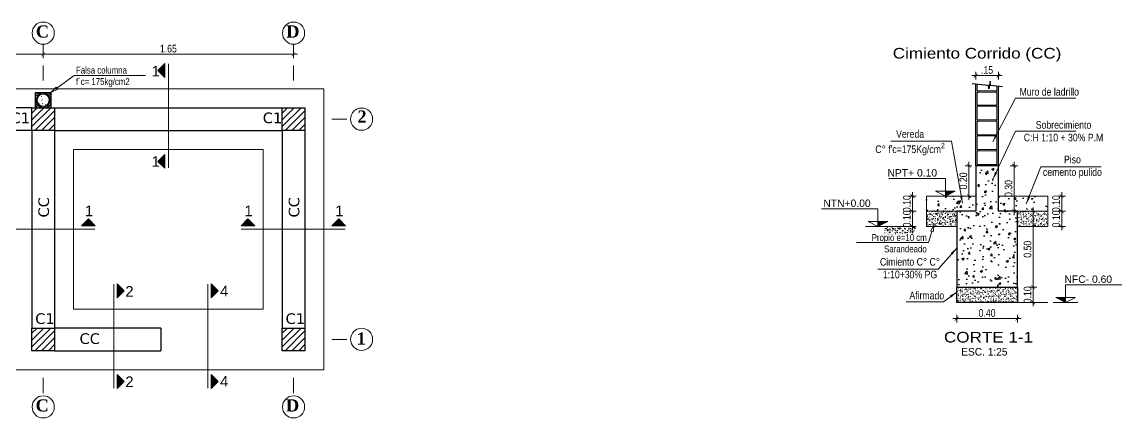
# Model space of a CAD drawing. Header units: metres. Extents: x 912 to 1393, y 476 to 584.
# Drawn here: x 1268.01 to 1275.26, y 500.14 to 502.75 of the extents above; entities that cross this region are included whole.
import ezdxf
from ezdxf import colors
from ezdxf.entities.mleader import LeaderData, LeaderLine
from ezdxf.math import Vec2, Vec3

# ---------------------------------------------------------------- set-up
doc = ezdxf.new("R2010")
doc.units = ezdxf.units.M
for name, pattern in [('ACAD_ISO04W100', [30, 24, -3, 0, -3]), ('DASHDOT', [1, 0.5, -0.25, 0, -0.25]), ('DASHDOTX2', [2, 1, -0.5, 0, -0.5]), ('HIDDEN2', [0.1875, 0.125, -0.0625])]:
    doc.linetypes.add(name, pattern=pattern)
for name, color, linetype, lineweight in [('-Achurado', 251, 'Continuous', 5), ('-Acotado', 251, 'Continuous', 5), ('A_Muros altos', 7, 'Continuous', 40), ('Cotas', 7, 'Continuous', 20), ('Desagüe', 155, 'Continuous', 40), ('Especificaciones', 7, 'Continuous', 20), ('FIC-2ES_COLUMNA', 152, 'Continuous', 30), ('FIC-2ES_CONCRETO 210', 251, 'Continuous', 30), ('Muro Alto', 5, 'Continuous', 40), ('muros', 7, 'Continuous', 35), ('P 0.05', 7, 'Continuous', 13), ('pisos', 8, 'Continuous', 13), ('PL-020', 7, 'Continuous', 20), ('PL-03', 7, 'Continuous', 30), ('PL-04', 154, 'Continuous', 40), ('Textos', 7, 'Continuous', 30)]:
    doc.layers.add(name, color=color, linetype=linetype, lineweight=lineweight)
doc.layers.add('A_50_CotasExter', color=253, linetype='Continuous')
doc.layers.add('PL-05', color=7, linetype='Continuous')
doc.layers.add('FIC-2ES_LADRILLOS_', color=7, linetype='Continuous', lineweight=0, true_color=0xf57a00)
doc.layers.add('Observacioness', color=6, linetype='Continuous', plot=False)
doc.styles.add('-Arial Narrow', font='ARIALN.TTF')
doc.styles.add('ARIAL', font='arial.ttf')
doc.styles.add('ILICH', font='timesbd.ttf')
doc.styles.add('R80_50', font='verdanai.ttf', dxfattribs={"height": 0.065})
doc.styles.add('ROMANS', font='ARIALN.TTF')
doc.styles.add('sw 721', font='swissel.ttf')
doc.styles.add('TECHNICLIGHT', font='tel_____.pfb')
doc.dimstyles.new('corte 25', dxfattribs={"dimtxt": 0.05, "dimasz": 0.025, "dimexe": 0.025, "dimexo": 0.0125, "dimgap": 0.0125, "dimtad": 1, "dimzin": 4, "dimdsep": 46, "dimtxsty": 'ARIAL', "dimblk": 'ARCHTICK', "dimcen": 0.025, "dimdle": 0.025, "dimclrd": 256, "dimclre": 256, "dimclrt": 7, "dimadec": 0, "dimazin": 0, "dimtfac": 1, "dimtix": 1, "dimtmove": 0, "dimatfit": 3, "dimfxl": 0.1, "dimlwd": -1, "dimarcsym": 0})
doc.dimstyles.new('Esc 1_20n', dxfattribs={"dimscale": 0.02, "dimtxt": 2, "dimasz": 1, "dimexe": 1, "dimexo": 1, "dimgap": 0.45, "dimtad": 1, "dimtoh": 1, "dimzin": 3, "dimdsep": 46, "dimtxsty": '-Arial Narrow', "dimblk": 'ARCHTICK', "dimcen": 1, "dimdle": 1, "dimclrd": 252, "dimclre": 252, "dimclrt": 252, "dimadec": 0, "dimazin": 0, "dimtfac": 1, "dimtix": 1, "dimtmove": 1, "dimatfit": 2, "dimldrblk": 'ARCHTICK', "dimfxl": 1, "dimfxlon": 1, "dimtolj": 2, "dimlwd": 5, "dimlwe": 5, "dimarcsym": 0})
pattern_1 = [(50, (0.72083, 0), (0.145747735, -0.012751268), [0.01524, -0.16764]), (355, (0.72083, 0), (-0.028194737, 0.152845476), [0.012192, -0.134112467]), (100.451445, (0.73298, -0.00106), (0.117552998, 0.140094202), [0.012952007, -0.142472196]), (46.1842, (0.72083, 0.04064), (0.216863233, -0.033633862), [0.02286, -0.25146]), (96.635558, (0.7389, 0.03784), (0.189923307, 0.1979409), [0.01942802, -0.213708487]), (351.184151, (0.72083, 0.04064), (0.189923307, 0.1979409), [0.018287974, -0.201167786]), (21, (0.74115, 0.03048), (0.121291513, -0.081812159), [0.01524, -0.16764]), (326, (0.74115, 0.03048), (0.049441623, 0.147350373), [0.012192, -0.134112]), (71.451445, (0.75126, 0.02366), (0.170733135, 0.065538215), [0.012952007, -0.14247195]), (37.5, (0.72083, 0), (0.0024708826, 0.067644031), [0, -0.1324864, 0, -0.136144, 0, -0.13462]), (7.5, (0.72083, 0), (0.05345573, 0.08014446), [0, -0.0776224, 0, -0.1294384, 0, -0.051308]), (327.5, (0.67552, 0), (0.1084724761, -0.0045829952), [0, -0.0508, 0, -0.158496, 0, -0.210312]), (317.5, (0.6552, 0), (0.118503345, 0.020341193), [0, -0.06604, 0, -0.1052576, 0, -0.149352])]
pattern_2 = [(37.5, (0.720831, 0), (-0.00080001565, 0.02447066187), [0, -0.019304, 0, -0.02159, 0, -0.0206375]), (7.5, (0.72083, 0), (0.02247616416, 0.035841255), [0, -0.010414, 0, -0.017399, 0, -0.0066675]), (327.5, (0.70521, 0), (0.0395496185, 7.185923e-05), [0, -0.00635, 0, -0.02286, 0, -0.029845]), (317.5, (0.70521, 0), (0.0381778226, 0.0111464662), [0, -0.003175, 0, -0.014986, 0, -0.017145])]

# ---------------------------------------------------------------- blocks, each defined once
blk = doc.blocks.new('_ArchTick')
at = {"layer": 'pisos', "color": 0, "const_width": 0.15}
blk.add_lwpolyline([(-0.5, -0.5), (0.5, 0.5)], dxfattribs=at)
blk = doc.blocks.new('*D340')
at = {"layer": 'A_50_CotasExter', "color": 252, "lineweight": 5, "transparency": 16777216}
for p, q in [((1266.4755, 502.537), (1268.1755, 502.537)), ((1266.5005, 502.512), (1266.5005, 502.562)), ((1268.1505, 502.512), (1268.1505, 502.562))]:
    blk.add_line(p, q, dxfattribs=at)
at = {"layer": 'DEFPOINTS', "color": 0, "lineweight": 20, "transparency": 16777216}
for p in [(1268.1505, 502.537), (1266.5005, 502.3636), (1268.1505, 502.3636)]:
    blk.add_point(p, dxfattribs=at)
at = {"layer": 'A_50_CotasExter', "color": 252, "lineweight": 5, "transparency": 16777216, "xscale": 0.025, "yscale": 0.025, "zscale": 0.025, "rotation": 180}
blk.add_blockref('_ArchTick', (1266.5005, 502.537), dxfattribs=at)
at = {"layer": 'A_50_CotasExter', "color": 252, "lineweight": 5, "transparency": 16777216, "xscale": 0.025, "yscale": 0.025, "zscale": 0.025}
blk.add_blockref('_ArchTick', (1268.1505, 502.537), dxfattribs=at)
at = {"layer": 'A_50_CotasExter', "color": 252, "transparency": 16777216, "insert": (1267.3255, 502.5738), "char_height": 0.05, "attachment_point": 5, "style": '-Arial Narrow'}
blk.add_mtext('\\A2;1.65', dxfattribs=at)
blk = doc.blocks.new('*D341')
at = {"layer": 'A_50_CotasExter', "color": 252, "lineweight": 5, "transparency": 16777216}
for p, q in [((1268.1255, 502.537), (1269.8255, 502.537)), ((1268.1505, 502.512), (1268.1505, 502.562)), ((1269.8005, 502.512), (1269.8005, 502.562))]:
    blk.add_line(p, q, dxfattribs=at)
at = {"layer": 'DEFPOINTS', "color": 0, "lineweight": 20, "transparency": 16777216}
for p in [(1269.8005, 502.537), (1268.1505, 502.3636), (1269.8005, 502.3636)]:
    blk.add_point(p, dxfattribs=at)
at = {"layer": 'A_50_CotasExter', "color": 252, "lineweight": 5, "transparency": 16777216, "xscale": 0.025, "yscale": 0.025, "zscale": 0.025, "rotation": 180}
blk.add_blockref('_ArchTick', (1268.1505, 502.537), dxfattribs=at)
at = {"layer": 'A_50_CotasExter', "color": 252, "lineweight": 5, "transparency": 16777216, "xscale": 0.025, "yscale": 0.025, "zscale": 0.025}
blk.add_blockref('_ArchTick', (1269.8005, 502.537), dxfattribs=at)
at = {"layer": 'A_50_CotasExter', "color": 252, "transparency": 16777216, "insert": (1268.9755, 502.5738), "char_height": 0.05, "attachment_point": 5, "style": '-Arial Narrow'}
blk.add_mtext('\\A2;1.65', dxfattribs=at)
blk = doc.blocks.new('*D349')
at = {"layer": 'A_50_CotasExter', "color": 252, "lineweight": 5, "transparency": 16777216}
for p, q in [((1274.6498, 501.0033), (1274.6998, 501.0033)), ((1274.6748, 501.0033), (1274.6748, 501.0283)), ((1274.6748, 500.9033), (1274.6748, 501.0033)), ((1274.6498, 500.9033), (1274.6998, 500.9033)), ((1274.6748, 500.9033), (1274.6748, 500.8783))]:
    blk.add_line(p, q, dxfattribs=at)
at = {"layer": 'DEFPOINTS', "color": 0, "lineweight": 20, "transparency": 16777216}
for p in [(1274.5714, 501.0033), (1274.6748, 501.0033), (1274.5714, 500.9033)]:
    blk.add_point(p, dxfattribs=at)
at = {"layer": 'A_50_CotasExter', "color": 252, "lineweight": 5, "transparency": 16777216, "xscale": 0.025, "yscale": 0.025, "zscale": 0.025}
for p, rotation in [((1274.6748, 501.0033), 270), ((1274.6748, 500.9033), 90)]:
    blk.add_blockref('_ArchTick', p, dxfattribs=dict(at, rotation=rotation))
at = {"layer": 'A_50_CotasExter', "color": 252, "transparency": 16777216, "insert": (1274.6381, 500.9533), "char_height": 0.05, "attachment_point": 5, "rotation": 90, "style": '-Arial Narrow'}
blk.add_mtext('\\A2;0.10', dxfattribs=at)
blk = doc.blocks.new('*D348')
at = {"layer": 'A_50_CotasExter', "color": 252, "lineweight": 5, "transparency": 16777216}
for p, q in [((1274.6498, 501.5033), (1274.6998, 501.5033)), ((1274.6748, 500.9783), (1274.6748, 501.5283)), ((1274.6498, 501.0033), (1274.6998, 501.0033))]:
    blk.add_line(p, q, dxfattribs=at)
at = {"layer": 'DEFPOINTS', "color": 0, "lineweight": 20, "transparency": 16777216}
for p in [(1274.5714, 501.5033), (1274.6748, 501.5033), (1274.5714, 501.0033)]:
    blk.add_point(p, dxfattribs=at)
at = {"layer": 'A_50_CotasExter', "color": 252, "lineweight": 5, "transparency": 16777216, "xscale": 0.025, "yscale": 0.025, "zscale": 0.025}
for p, rotation in [((1274.6748, 501.5033), 90), ((1274.6748, 501.0033), 270)]:
    blk.add_blockref('_ArchTick', p, dxfattribs=dict(at, rotation=rotation))
at = {"layer": 'A_50_CotasExter', "color": 252, "transparency": 16777216, "insert": (1274.6381, 501.2533), "char_height": 0.05, "attachment_point": 5, "rotation": 90, "style": '-Arial Narrow'}
blk.add_mtext('\\A2;0.50', dxfattribs=at)
blk = doc.blocks.new('NPT-c2')
at = {"color": 0, "lineweight": 5}
for p, q in [((0, 0.361), (-1.15, 0.361)), ((0, 0), (0, 0.361)), ((-0.253, 0), (0.253, 0)), ((-0.2, 0.1), (0.2, 0.1)), ((0, 0), (-0.2, 0.1)), ((0, 0), (0.2, 0.1))]:
    blk.add_line(p, q, dxfattribs=at)
blk.add_solid([(0.2, 0.1), (0, 0.1), (0, 0)], dxfattribs=at)
at = {"style": 'ARIAL'}
blk.add_attdef('NPT%%P0.00', (-1.089, 0.48), '', height=0.15, dxfattribs=at)
blk = doc.blocks.new('*D106')
at = {"layer": 'A_50_CotasExter', "color": 252, "lineweight": 5, "transparency": 16777216}
for p, q in [((1274.4714, 502.3966), (1274.2714, 502.3966)), ((1274.2964, 502.3716), (1274.2964, 502.4216)), ((1274.4464, 502.3716), (1274.4464, 502.4216))]:
    blk.add_line(p, q, dxfattribs=at)
at = {"layer": 'DEFPOINTS', "color": 0, "lineweight": 20, "transparency": 16777216}
for p in [(1274.2964, 502.3966), (1274.2964, 502.3385), (1274.4464, 502.3257)]:
    blk.add_point(p, dxfattribs=at)
at = {"layer": 'A_50_CotasExter', "color": 252, "lineweight": 5, "transparency": 16777216, "xscale": 0.025, "yscale": 0.025, "zscale": 0.025, "rotation": 180}
blk.add_blockref('_ArchTick', (1274.2964, 502.3966), dxfattribs=at)
at = {"layer": 'A_50_CotasExter', "color": 252, "lineweight": 5, "transparency": 16777216, "xscale": 0.025, "yscale": 0.025, "zscale": 0.025}
blk.add_blockref('_ArchTick', (1274.4464, 502.3966), dxfattribs=at)
at = {"layer": 'A_50_CotasExter', "color": 252, "transparency": 16777216, "insert": (1274.3714, 502.4334), "char_height": 0.05, "attachment_point": 5, "style": '-Arial Narrow'}
blk.add_mtext('\\A2;.15', dxfattribs=at)
blk = doc.blocks.new('*D343')
at = {"layer": 'A_50_CotasExter', "color": 252, "lineweight": 5, "transparency": 16777216}
for p, q in [((1273.9046, 501.5033), (1273.8546, 501.5033)), ((1273.8796, 501.5033), (1273.8796, 501.5283)), ((1273.8796, 501.4033), (1273.8796, 501.5033)), ((1273.9046, 501.4033), (1273.8546, 501.4033)), ((1273.8796, 501.4033), (1273.8796, 501.3783))]:
    blk.add_line(p, q, dxfattribs=at)
at = {"layer": 'DEFPOINTS', "color": 0, "lineweight": 20, "transparency": 16777216}
for p in [(1273.8796, 501.5033), (1273.9714, 501.5033), (1273.9714, 501.4033)]:
    blk.add_point(p, dxfattribs=at)
at = {"layer": 'A_50_CotasExter', "color": 252, "lineweight": 5, "transparency": 16777216, "xscale": 0.025, "yscale": 0.025, "zscale": 0.025}
for p, rotation in [((1273.8796, 501.5033), 270), ((1273.8796, 501.4033), 90)]:
    blk.add_blockref('_ArchTick', p, dxfattribs=dict(at, rotation=rotation))
at = {"layer": 'A_50_CotasExter', "color": 252, "transparency": 16777216, "insert": (1273.8428, 501.4533), "char_height": 0.05, "attachment_point": 5, "rotation": 90, "style": '-Arial Narrow'}
blk.add_mtext('\\A2;0.10', dxfattribs=at)
blk = doc.blocks.new('*D342')
at = {"layer": 'A_50_CotasExter', "color": 252, "lineweight": 5, "transparency": 16777216}
for p, q in [((1273.8796, 501.6033), (1273.8796, 501.6283)), ((1273.9046, 501.6033), (1273.8546, 501.6033)), ((1273.8796, 501.5033), (1273.8796, 501.6033)), ((1273.9046, 501.5033), (1273.8546, 501.5033)), ((1273.8796, 501.5033), (1273.8796, 501.4783))]:
    blk.add_line(p, q, dxfattribs=at)
at = {"layer": 'DEFPOINTS', "color": 0, "lineweight": 20, "transparency": 16777216}
for p in [(1273.8796, 501.6033), (1273.9714, 501.6033), (1273.9714, 501.5033)]:
    blk.add_point(p, dxfattribs=at)
at = {"layer": 'A_50_CotasExter', "color": 252, "lineweight": 5, "transparency": 16777216, "xscale": 0.025, "yscale": 0.025, "zscale": 0.025}
for p, rotation in [((1273.8796, 501.6033), 270), ((1273.8796, 501.5033), 90)]:
    blk.add_blockref('_ArchTick', p, dxfattribs=dict(at, rotation=rotation))
at = {"layer": 'A_50_CotasExter', "color": 252, "transparency": 16777216, "insert": (1273.8428, 501.5533), "char_height": 0.05, "attachment_point": 5, "rotation": 90, "style": '-Arial Narrow'}
blk.add_mtext('\\A2;0.10', dxfattribs=at)
blk = doc.blocks.new('*D346')
at = {"layer": 'A_50_CotasExter', "color": 252, "lineweight": 5, "transparency": 16777216}
for p, q in [((1274.8382, 501.5033), (1274.8882, 501.5033)), ((1274.8632, 501.5033), (1274.8632, 501.5283)), ((1274.8632, 501.4033), (1274.8632, 501.5033)), ((1274.8382, 501.4033), (1274.8882, 501.4033)), ((1274.8632, 501.4033), (1274.8632, 501.3783))]:
    blk.add_line(p, q, dxfattribs=at)
at = {"layer": 'DEFPOINTS', "color": 0, "lineweight": 20, "transparency": 16777216}
for p in [(1274.7714, 501.5033), (1274.8632, 501.5033), (1274.7714, 501.4033)]:
    blk.add_point(p, dxfattribs=at)
at = {"layer": 'A_50_CotasExter', "color": 252, "lineweight": 5, "transparency": 16777216, "xscale": 0.025, "yscale": 0.025, "zscale": 0.025}
for p, rotation in [((1274.8632, 501.5033), 270), ((1274.8632, 501.4033), 90)]:
    blk.add_blockref('_ArchTick', p, dxfattribs=dict(at, rotation=rotation))
at = {"layer": 'A_50_CotasExter', "color": 252, "transparency": 16777216, "insert": (1274.8264, 501.4533), "char_height": 0.05, "attachment_point": 5, "rotation": 90, "style": '-Arial Narrow'}
blk.add_mtext('\\A2;0.10', dxfattribs=at)
blk = doc.blocks.new('*D347')
at = {"layer": 'A_50_CotasExter', "color": 252, "lineweight": 5, "transparency": 16777216}
for p, q in [((1274.8632, 501.6033), (1274.8632, 501.6283)), ((1274.8382, 501.6033), (1274.8882, 501.6033)), ((1274.8632, 501.5033), (1274.8632, 501.6033)), ((1274.8382, 501.5033), (1274.8882, 501.5033)), ((1274.8632, 501.5033), (1274.8632, 501.4783))]:
    blk.add_line(p, q, dxfattribs=at)
at = {"layer": 'DEFPOINTS', "color": 0, "lineweight": 20, "transparency": 16777216}
for p in [(1274.7714, 501.6033), (1274.8632, 501.6033), (1274.7714, 501.5033)]:
    blk.add_point(p, dxfattribs=at)
at = {"layer": 'A_50_CotasExter', "color": 252, "lineweight": 5, "transparency": 16777216, "xscale": 0.025, "yscale": 0.025, "zscale": 0.025}
for p, rotation in [((1274.8632, 501.6033), 270), ((1274.8632, 501.5033), 90)]:
    blk.add_blockref('_ArchTick', p, dxfattribs=dict(at, rotation=rotation))
at = {"layer": 'A_50_CotasExter', "color": 252, "transparency": 16777216, "insert": (1274.8264, 501.5533), "char_height": 0.05, "attachment_point": 5, "rotation": 90, "style": '-Arial Narrow'}
blk.add_mtext('\\A2;0.10', dxfattribs=at)
blk = doc.blocks.new('*D345')
at = {"layer": 'A_50_CotasExter', "color": 252, "lineweight": 5, "transparency": 16777216}
for p, q in [((1274.5246, 501.8033), (1274.5746, 501.8033)), ((1274.5496, 501.4783), (1274.5496, 501.8283)), ((1274.5246, 501.5033), (1274.5746, 501.5033))]:
    blk.add_line(p, q, dxfattribs=at)
at = {"layer": 'DEFPOINTS', "color": 0, "lineweight": 20, "transparency": 16777216}
for p in [(1274.4464, 501.8033), (1274.5496, 501.8033), (1274.4464, 501.5033)]:
    blk.add_point(p, dxfattribs=at)
at = {"layer": 'A_50_CotasExter', "color": 252, "lineweight": 5, "transparency": 16777216, "xscale": 0.025, "yscale": 0.025, "zscale": 0.025}
for p, rotation in [((1274.5496, 501.8033), 90), ((1274.5496, 501.5033), 270)]:
    blk.add_blockref('_ArchTick', p, dxfattribs=dict(at, rotation=rotation))
at = {"layer": 'A_50_CotasExter', "color": 252, "transparency": 16777216, "insert": (1274.5128, 501.6533), "char_height": 0.05, "attachment_point": 5, "rotation": 90, "style": '-Arial Narrow'}
blk.add_mtext('\\A2;0.30', dxfattribs=at)
blk = doc.blocks.new('*D344')
at = {"layer": 'A_50_CotasExter', "color": 252, "lineweight": 5, "transparency": 16777216}
for p, q in [((1274.2714, 501.8033), (1274.227, 501.8033)), ((1274.252, 501.5783), (1274.252, 501.8283)), ((1274.2714, 501.6033), (1274.227, 501.6033))]:
    blk.add_line(p, q, dxfattribs=at)
at = {"layer": 'DEFPOINTS', "color": 0, "lineweight": 20, "transparency": 16777216}
for p in [(1274.252, 501.8033), (1274.2964, 501.8033), (1274.2964, 501.6033)]:
    blk.add_point(p, dxfattribs=at)
at = {"layer": 'A_50_CotasExter', "color": 252, "lineweight": 5, "transparency": 16777216, "xscale": 0.025, "yscale": 0.025, "zscale": 0.025}
for p, rotation in [((1274.252, 501.8033), 90), ((1274.252, 501.6033), 270)]:
    blk.add_blockref('_ArchTick', p, dxfattribs=dict(at, rotation=rotation))
at = {"layer": 'A_50_CotasExter', "color": 252, "transparency": 16777216, "insert": (1274.2153, 501.7033), "char_height": 0.05, "attachment_point": 5, "rotation": 90, "style": '-Arial Narrow'}
blk.add_mtext('\\A2;0.20', dxfattribs=at)
blk = doc.blocks.new('*D107')
at = {"layer": 'A_50_CotasExter', "color": 252, "lineweight": 5, "transparency": 16777216}
for p, q in [((1274.1464, 500.7967), (1274.5964, 500.7967)), ((1274.1714, 500.8217), (1274.1714, 500.7717)), ((1274.5714, 500.8217), (1274.5714, 500.7717))]:
    blk.add_line(p, q, dxfattribs=at)
at = {"layer": 'DEFPOINTS', "color": 0, "lineweight": 20, "transparency": 16777216}
for p in [(1274.1714, 500.9033), (1274.5714, 500.9033), (1274.5714, 500.7967)]:
    blk.add_point(p, dxfattribs=at)
at = {"layer": 'A_50_CotasExter', "color": 252, "lineweight": 5, "transparency": 16777216, "xscale": 0.025, "yscale": 0.025, "zscale": 0.025}
for p, rotation in [((1274.1714, 500.7967), 179.9988359742673), ((1274.5714, 500.7967), 359.9988359742672)]:
    blk.add_blockref('_ArchTick', p, dxfattribs=dict(at, rotation=rotation))
at = {"layer": 'A_50_CotasExter', "color": 252, "transparency": 16777216, "insert": (1274.3714, 500.8335), "char_height": 0.05, "attachment_point": 5, "rotation": 359.99884, "style": '-Arial Narrow'}
blk.add_mtext('\\A2;0.40', dxfattribs=at)
blk = doc.blocks.new('_ClosedBlank')
at = {"color": 0, "linetype": 'ByBlock', "lineweight": -2}
for p, q in [((-1, 0.17), (0, 0)), ((-1, 0.17), (-1, -0.17)), ((0, 0), (-1, -0.17))]:
    blk.add_line(p, q, dxfattribs=at)

msp = doc.modelspace()

# ---------------------------------------------------------------- hatches: boundary and pattern name
at = {"layer": '-Achurado', "lineweight": 5}
h = msp.add_hatch(dxfattribs=at)
h.set_pattern_fill('AR-SAND', color=256, scale=0.0005)
h.set_pattern_definition(pattern_2)
h.paths.add_polyline_path([(1273.9714, 501.5033), (1274.1714, 501.5033), (1274.1714, 501.4033), (1273.9714, 501.4033)])
h = msp.add_hatch(dxfattribs=at)
h.set_pattern_fill('AR-SAND', color=256, scale=0.0005)
h.set_pattern_definition(pattern_2)
h.paths.add_polyline_path([(1274.7714, 501.5033), (1274.5714, 501.5033), (1274.5714, 501.4033), (1274.7714, 501.4033)])
h = msp.add_hatch(dxfattribs=at)
h.set_pattern_fill('AR-SAND', color=256, scale=0.0005)
h.set_pattern_definition(pattern_2)
h.paths.add_polyline_path([(1273.8973, 501.4033), (1273.6973, 501.4033), (1273.6973, 501.3496), (1273.8977, 501.3496)])
h = msp.add_hatch(dxfattribs=at)
h.set_pattern_fill('AR-SAND', color=256, scale=0.0005)
h.set_pattern_definition(pattern_2)
h.paths.add_polyline_path([(1274.1714, 501.0033), (1274.5714, 501.0033), (1274.5714, 500.9033), (1274.1714, 500.9033)])
at = {"true_color": 0x636466}
h = msp.add_hatch(dxfattribs=at)
h.set_pattern_fill('AR-CONC', color=251, scale=0.0008)
h.set_pattern_definition(pattern_1)
h.paths.add_polyline_path([(1274.5714, 501.5033), (1274.4464, 501.5033), (1274.4464, 501.8033), (1274.2964, 501.8033), (1274.2964, 501.5033), (1274.1714, 501.5033), (1274.1714, 501.0033), (1274.5714, 501.0033)])
h = msp.add_hatch(dxfattribs=at)
h.set_pattern_fill('AR-CONC', color=251, scale=0.0008)
h.set_pattern_definition(pattern_1)
h.paths.add_polyline_path([(1274.2964, 501.6033), (1273.9714, 501.6033), (1273.9714, 501.5033), (1274.2964, 501.5033)])
h = msp.add_hatch(dxfattribs=at)
h.set_pattern_fill('AR-CONC', color=251, scale=0.0008)
h.set_pattern_definition(pattern_1)
h.paths.add_polyline_path([(1274.4464, 501.6033), (1274.7714, 501.6033), (1274.7714, 501.5033), (1274.4464, 501.5033)])
at = {"layer": 'FIC-2ES_COLUMNA', "lineweight": 0}
h = msp.add_hatch(dxfattribs=at)
h.set_pattern_fill('ANSI31', color=256, scale=0.01)
h.set_pattern_definition([(45, (1287.27693, 483.275373), (-0.02245064, 0.02245064), [])])
h.paths.add_polyline_path([(1268.0755, 502.1849), (1268.0755, 502.0349), (1268.2255, 502.0349), (1268.2255, 502.1849)])
h = msp.add_hatch(dxfattribs=at)
h.set_pattern_fill('ANSI31', color=256, scale=0.01)
h.set_pattern_definition([(45, (1288.92693, 483.275373), (-0.02245064, 0.02245064), [])])
h.paths.add_polyline_path([(1269.7255, 502.1849), (1269.7255, 502.0349), (1269.8755, 502.0349), (1269.8755, 502.1849)])
h = msp.add_hatch(dxfattribs=at)
h.set_pattern_fill('ANSI31', color=256, scale=0.01)
h.set_pattern_definition([(45, (1287.27693, 481.825373), (-0.02245064, 0.02245064), [])])
h.paths.add_polyline_path([(1268.0755, 500.7349), (1268.0755, 500.5849), (1268.2255, 500.5849), (1268.2255, 500.7349)])
h = msp.add_hatch(dxfattribs=at)
h.set_pattern_fill('ANSI31', color=256, scale=0.01)
h.set_pattern_definition([(45, (1288.92693, 481.825373), (-0.02245064, 0.02245064), [])])
h.paths.add_polyline_path([(1269.7255, 500.7349), (1269.7255, 500.5849), (1269.8755, 500.5849), (1269.8755, 500.7349)])
at = {"layer": 'Muro Alto', "lineweight": 15, "true_color": 0x636466}
h = msp.add_hatch(dxfattribs=at)
h.set_pattern_fill('LINE', color=251, scale=0.002, angle=-45)
h.set_pattern_definition([(315, (764.395051, 1758.511348), (0.00449012806, 0.00449012806), [])])
h.paths.add_polyline_path([(1268.952, 502.3842), (1268.9064, 502.4298), (1268.952, 502.4755)])
h = msp.add_hatch(dxfattribs=at)
h.set_pattern_fill('LINE', color=251, scale=0.002, angle=-45)
h.set_pattern_definition([(315, (764.395051, 1758.598552), (0.00449012806, 0.00449012806), [])])
h.paths.add_polyline_path([(1268.952, 501.8777), (1268.9064, 501.832), (1268.952, 501.7864)])
h = msp.add_hatch(dxfattribs=at)
h.set_pattern_fill('LINE', color=251, scale=0.002, angle=45)
h.set_pattern_definition([(45, (11.6815534, -3.1954774), (-0.00449012806, 0.00449012806), [])])
h.paths.add_polyline_path([(1268.4024, 501.4084), (1268.4481, 501.454), (1268.4937, 501.4084)])
h = msp.add_hatch(dxfattribs=at)
h.set_pattern_fill('LINE', color=251, scale=0.002, angle=45)
h.set_pattern_definition([(45, (13.418758, -3.1954774), (-0.00449012806, 0.00449012806), [])])
h.paths.add_polyline_path([(1269.546, 501.4084), (1269.5003, 501.454), (1269.4546, 501.4084)])
h = msp.add_hatch(dxfattribs=at)
h.set_pattern_fill('LINE', color=251, scale=0.002, angle=45)
h.set_pattern_definition([(45, (13.3315534, -3.1954774), (-0.00449012806, 0.00449012806), [])])
h.paths.add_polyline_path([(1270.0524, 501.4084), (1270.0981, 501.454), (1270.1437, 501.4084)])
h = msp.add_hatch(dxfattribs=at)
h.set_pattern_fill('LINE', color=251, scale=0.002, angle=-45)
h.set_pattern_definition([(315, (764.035086, 1757.061348), (0.00449012806, 0.00449012806), [])])
h.paths.add_polyline_path([(1268.6389, 500.9342), (1268.6846, 500.9798), (1268.6389, 501.0255)])
h = msp.add_hatch(dxfattribs=at)
h.set_pattern_fill('LINE', color=251, scale=0.002, angle=-45)
h.set_pattern_definition([(315, (764.654292, 1757.061348), (0.00449012806, 0.00449012806), [])])
h.paths.add_polyline_path([(1269.2581, 500.9342), (1269.3038, 500.9798), (1269.2581, 501.0255)])
h = msp.add_hatch(dxfattribs=at)
h.set_pattern_fill('LINE', color=251, scale=0.002, angle=-45)
h.set_pattern_definition([(315, (764.035086, 1757.148552), (0.00449012806, 0.00449012806), [])])
h.paths.add_polyline_path([(1268.6389, 500.4277), (1268.6846, 500.382), (1268.6389, 500.3364)])
h = msp.add_hatch(dxfattribs=at)
h.set_pattern_fill('LINE', color=251, scale=0.002, angle=-45)
h.set_pattern_definition([(315, (764.654292, 1757.148552), (0.00449012806, 0.00449012806), [])])
h.paths.add_polyline_path([(1269.2581, 500.4277), (1269.3038, 500.382), (1269.2581, 500.3364)])
at = {"layer": 'Observacioness', "lineweight": 5, "ltscale": 0.1}
h = msp.add_hatch(dxfattribs=at)
h.set_pattern_fill('AR-CONC', color=0, scale=0.003)
h.set_pattern_definition([(50, (-799528.039556, -9253726.758285), (0.021517805478023, -0.001882564049478), [0.00225, -0.02475]), (355, (-799528.039556, -9253726.758285), (-0.00416254000839, 0.022565764011), [0.0018, -0.0198]), (100.45144446, (-799528.037763, -9253726.758442), (0.017355265401813, 0.02068319972906), [0.00191220576, -0.02103426336]), (46.1842, (-799528.039556, -9253726.752285), (0.03201723992015, -0.00496557842379), [0.003375, -0.037125]), (96.63563549, (-799528.036888, -9253726.7527), (0.02803985837023, 0.02922355802324), [0.00286831026, -0.0315514128]), (351.18416399, (-799528.039556, -9253726.752285), (0.02803985835164, 0.0292235580081), [0.0027, -0.02970000003]), (21, (-799528.036556, -9253726.753785), (0.017907211563554, -0.01207856671996), [0.00225, -0.02475]), (326, (-799528.036556, -9253726.753785), (0.00729945995765, 0.021754501351406), [0.0018, -0.0198]), (71.45144474, (-799528.035064, -9253726.754792), (0.0252066713019, 0.00967593458419), [0.0019122057, -0.02103426336]), (37.5, (-799528.039556, -9253726.7582854), (0.000364795659519, 0.0099868156149393), [0, -0.01956, 0, -0.0201, 0, -0.019875]), (7.5, (-799528.039556, -9253726.758285), (0.007892086123264, 0.011832351356471), [0, -0.01146, 0, -0.01911, 0, -0.007575]), (327.5, (-799528.046246, -9253726.758285), (0.016014673085172, -0.0006766461520314), [0, -0.0075, 0, -0.0234, 0, -0.03105]), (317.5, (-799528.049246, -9253726.758285), (0.017495585080272, 0.00300314946997), [0, -0.00975, 0, -0.01554, 0, -0.02205])])
h.paths.add_polyline_path([(1268.1005, 502.1849), (1268.1005, 502.2849), (1268.2005, 502.2849), (1268.2005, 502.1849)])
edge = h.paths.add_edge_path(flags=16)
edge.add_arc((1268.1505, 502.2349), 0.0462, 0, 360)

# ---------------------------------------------------------------- linework, layer by layer
at = {"layer": 'A_Muros altos', "lineweight": 30}
for points in [[(1274.1714, 501.0033), (1274.5714, 501.0033), (1274.5714, 501.5033), (1274.4464, 501.5033), (1274.4464, 501.8033), (1274.2964, 501.8033), (1274.2964, 501.5033), (1274.1714, 501.5033), (1274.1714, 501.0033)], [(1274.5714, 501.0033), (1274.5714, 500.9033), (1274.1714, 500.9033), (1274.1714, 501.0033)]]:
    msp.add_lwpolyline(points, dxfattribs=at)
at = {"layer": 'Desagüe', "lineweight": 5, "ltscale": 0.1}
for radius in [0.0462, 0.04]:
    msp.add_circle((1268.1505, 502.2349), radius, dxfattribs=at)
at = {"layer": 'FIC-2ES_COLUMNA', "color": 7}
for points in [[(1274.4726, 502.3234), (1274.3934, 502.3303), (1274.3915, 502.3604), (1274.3838, 502.3093), (1274.3809, 502.3314), (1274.2725, 502.3417)], [(1274.2964, 501.8033), (1274.2964, 502.3395)], [(1274.4464, 501.8033), (1274.4464, 502.3257)]]:
    msp.add_lwpolyline(points, dxfattribs=at)
at = {"layer": 'FIC-2ES_COLUMNA', "color": 116, "ltscale": 5, "true_color": 0x136734}
for points in [[(1268.0755, 502.1849), (1264.9255, 502.1849)], [(1268.2255, 502.1849), (1269.7255, 502.1849)], [(1268.0755, 502.0349), (1264.9255, 502.0349)], [(1268.0755, 502.0349), (1268.0755, 500.7349)], [(1268.2255, 502.0349), (1268.2255, 500.7349)], [(1268.2255, 502.0349), (1269.7255, 502.0349)], [(1269.7255, 502.0349), (1269.7255, 500.7349)], [(1269.8755, 502.0349), (1269.8755, 500.7349)], [(1268.9255, 500.7349), (1268.2255, 500.7349)], [(1268.9255, 500.7349), (1268.9255, 500.5849)], [(1268.2255, 500.5849), (1268.9255, 500.5849)]]:
    msp.add_lwpolyline(points, dxfattribs=at)
at = {"layer": 'FIC-2ES_COLUMNA'}
for points in [[(1268.0755, 502.1849), (1268.2255, 502.1849), (1268.2255, 502.0349), (1268.0755, 502.0349), (1268.0755, 502.1849)], [(1269.7255, 502.1849), (1269.8755, 502.1849), (1269.8755, 502.0349), (1269.7255, 502.0349), (1269.7255, 502.1849)], [(1268.0755, 500.7349), (1268.2255, 500.7349), (1268.2255, 500.5849), (1268.0755, 500.5849), (1268.0755, 500.7349)], [(1269.7255, 500.7349), (1269.8755, 500.7349), (1269.8755, 500.5849), (1269.7255, 500.5849), (1269.7255, 500.7349)]]:
    msp.add_lwpolyline(points, dxfattribs=at)
at = {"layer": 'FIC-2ES_CONCRETO 210', "lineweight": 15}
for p, q in [((1264.6505, 502.3099), (1270.0005, 502.3099)), ((1270.0005, 502.3099), (1270.0005, 500.4599)), ((1268.3505, 501.9099), (1269.6005, 501.9099)), ((1268.3505, 500.8599), (1268.3505, 501.9099)), ((1269.6005, 501.9099), (1269.6005, 500.8599)), ((1269.6005, 500.8599), (1268.3505, 500.8599)), ((1270.0005, 500.4599), (1264.6505, 500.4599))]:
    msp.add_line(p, q, dxfattribs=at)
at = {"layer": 'FIC-2ES_CONCRETO 210'}
msp.add_lwpolyline([(1268.1005, 502.1849), (1268.1005, 502.2849), (1268.2005, 502.2849), (1268.2005, 502.1849)], dxfattribs=at)
at = {"layer": 'FIC-2ES_LADRILLOS_'}
for p, q in [((1274.3122, 502.296), (1274.3122, 502.2885)), ((1274.4306, 502.296), (1274.4306, 502.2885)), ((1274.3122, 502.202), (1274.3122, 502.1945)), ((1274.4306, 502.202), (1274.4306, 502.1945)), ((1274.3122, 502.1045), (1274.3122, 502.097)), ((1274.4306, 502.1045), (1274.4306, 502.097)), ((1274.3122, 502.007), (1274.3122, 501.9995)), ((1274.4306, 502.007), (1274.4306, 501.9995)), ((1274.3122, 501.9095), (1274.3122, 501.902)), ((1274.4306, 501.9095), (1274.4306, 501.902))]:
    msp.add_line(p, q, dxfattribs=at)
for points in [[(1274.3064, 502.3393), (1274.3064, 502.296), (1274.4364, 502.296), (1274.4364, 502.3266)], [(1274.3064, 502.2885), (1274.3064, 502.202), (1274.4364, 502.202), (1274.4364, 502.2885)], [(1274.3064, 502.2885), (1274.4364, 502.2885)]]:
    msp.add_lwpolyline(points, dxfattribs=at)
for points in [[(1274.4364, 502.1045), (1274.4364, 502.1945), (1274.3064, 502.1945), (1274.3064, 502.1045)], [(1274.4364, 502.007), (1274.4364, 502.097), (1274.3064, 502.097), (1274.3064, 502.007)], [(1274.4364, 501.9095), (1274.4364, 501.9995), (1274.3064, 501.9995), (1274.3064, 501.9095)], [(1274.4364, 501.812), (1274.4364, 501.902), (1274.3064, 501.902), (1274.3064, 501.812)]]:
    msp.add_lwpolyline(points, close=True, dxfattribs=at)
at = {"layer": 'muros', "color": 250, "lineweight": 15}
for points in [[(1274.2964, 501.6033), (1273.9714, 501.6033)], [(1273.9714, 501.6033), (1273.9714, 501.4033)], [(1274.4464, 501.6033), (1274.7714, 501.6033)], [(1274.7714, 501.6033), (1274.7714, 501.4033)], [(1274.1714, 501.5033), (1273.9714, 501.5033)], [(1274.5714, 501.5033), (1274.7714, 501.5033)], [(1273.8973, 501.4033), (1273.6973, 501.4033)], [(1274.1714, 501.4033), (1273.9714, 501.4033)], [(1274.5714, 501.4033), (1274.7714, 501.4033)], [(1274.7714, 500.9033), (1274.5714, 500.9033)]]:
    msp.add_lwpolyline(points, dxfattribs=at)
at = {"layer": 'P 0.05', "color": 7, "linetype": 'DASHDOTX2', "ltscale": 0.005}
for p, q in [((1268.1505, 502.3636), (1268.1505, 502.6032)), ((1269.8005, 502.3636), (1269.8005, 502.6032)), ((1270.0524, 502.1099), (1270.1757, 502.1099)), ((1270.0524, 500.6599), (1270.1757, 500.6599)), ((1268.1505, 500.4063), (1268.1505, 500.2887)), ((1269.8005, 500.4063), (1269.8005, 500.2887))]:
    msp.add_line(p, q, dxfattribs=at)
at = {"layer": 'PL-020', "linetype": 'Continuous', "ltscale": 1.6}
for centre in [(1268.1505, 502.6762), (1269.8005, 502.6762), (1270.2488, 502.1099), (1270.2488, 500.6599), (1268.1505, 500.2156), (1269.8005, 500.2156)]:
    msp.add_circle(centre, 0.0731, dxfattribs=at)
at = {"layer": 'PL-04', "linetype": 'DASHDOT', "lineweight": 15, "ltscale": 0.35}
for points in [[(1268.952, 502.3842), (1268.9064, 502.4298), (1268.952, 502.4755)], [(1268.952, 501.8777), (1268.9064, 501.832), (1268.952, 501.7864)], [(1268.4024, 501.4084), (1268.4481, 501.454), (1268.4937, 501.4084)], [(1269.546, 501.4084), (1269.5003, 501.454), (1269.4546, 501.4084)], [(1270.0524, 501.4084), (1270.0981, 501.454), (1270.1437, 501.4084)], [(1268.6389, 500.9342), (1268.6846, 500.9798), (1268.6389, 501.0255)], [(1269.2581, 500.9342), (1269.3038, 500.9798), (1269.2581, 501.0255)], [(1268.6389, 500.4277), (1268.6846, 500.382), (1268.6389, 500.3364)], [(1269.2581, 500.4277), (1269.3038, 500.382), (1269.2581, 500.3364)]]:
    msp.add_lwpolyline(points, close=True, dxfattribs=at)
at = {"layer": 'PL-04', "linetype": 'DASHDOT', "lineweight": 15, "ltscale": 2}
for points in [[(1268.9755, 502.4744), (1268.9755, 501.7887)], [(1267.8057, 501.3849), (1268.4914, 501.3849)], [(1269.4557, 501.3849), (1270.1414, 501.3849)], [(1268.6155, 501.0244), (1268.6155, 500.3387)], [(1269.2347, 501.0244), (1269.2347, 500.3387)]]:
    msp.add_lwpolyline(points, dxfattribs=at)

# ---------------------------------------------------------------- block references
at = {"linetype": 'HIDDEN2'}
ref = msp.add_blockref('NPT-c2', (1274.0967, 501.6033), dxfattribs=dict(at, xscale=0.323333650981178, yscale=0.323333650981178, zscale=0.323333650981178))
ref.add_attrib('NPT%%P0.00', 'NPT+ 0.10', (1273.715, 501.732), dxfattribs={"color": 0, "height": 0.04869, "style": 'sw 721'})
ref = msp.add_blockref('NPT-c2', (1273.6521, 501.4033), dxfattribs=dict(at, xscale=0.323333650981178, yscale=0.323333650981178, zscale=0.323333650981178))
ref.add_attrib('NPT%%P0.00', 'NTN+0.00', (1273.2923, 501.532), dxfattribs={"color": 0, "height": 0.04869, "style": 'sw 721'})
ref = msp.add_blockref('NPT-c2', (1274.8889, 500.9033), dxfattribs=dict(at, xscale=-0.323333650981178, yscale=0.323333650981178, zscale=0.323333650981178))
ref.add_attrib('NPT%%P0.00', 'NFC- 0.60', (1274.8816, 501.032), dxfattribs={"color": 0, "height": 0.04869, "style": 'sw 721'})

# ---------------------------------------------------------------- texts
at = {"layer": 'Especificaciones', "linetype": 'ACAD_ISO04W100', "char_height": 0.07, "width": 0.162081, "attachment_point": 1, "style": 'R80_50'}
for s, insert in [('{\\fVerdana|b0|i0|c0|p34;C1}', (1267.9351, 502.1534)), ('{\\fVerdana|b0|i0|c0|p34;C1}', (1269.5977, 502.1534)), ('{\\fVerdana|b0|i0|c0|p34;C1}', (1268.0978, 500.8316)), ('{\\fVerdana|b0|i0|c0|p34;C1}', (1269.7478, 500.8316)), ('{\\fVerdana|b0|i0|c0|p34;CC}', (1268.3903, 500.6999))]:
    msp.add_mtext(s, dxfattribs=dict(at, insert=insert))
at = {"layer": 'Especificaciones', "linetype": 'ACAD_ISO04W100', "char_height": 0.07, "width": 0.162081, "attachment_point": 1, "rotation": 90, "style": 'R80_50'}
for insert in [(1268.1186, 501.4624), (1269.7686, 501.4624)]:
    msp.add_mtext('{\\fVerdana|b0|i0|c0|p34;CC}', dxfattribs=dict(at, insert=insert))
at = {"layer": 'PL-03', "color": 250, "linetype": 'Continuous', "style": 'TECHNICLIGHT'}
msp.add_text('ESC. 1:25', height=0.05, dxfattribs=at).set_placement((1274.2012, 500.5534))
at = {"layer": 'PL-03', "char_height": 0.05, "attachment_point": 2, "style": 'ROMANS'}
for s, insert, width in [('\\A1;Muro de ladrillo', (1274.7815, 502.3148), 0.500607), ('\\A1;Sobrecimiento\\PC:H 1:10 + 30% P.M ', (1274.8754, 502.0972), 1.002423), ("\\A1;Vereda \\PC° f'c=175Kg/cm{\\H0.7x;\\S2^ ;} ", (1273.8644, 502.0369), 0.514574), ('Piso \\Pcemento pulido', (1274.9341, 501.8694), 0.405235), ('Cimiento C° C°\\P1:10+30% PG', (1273.8636, 501.1955), 0.92797), ('Afirmado  ', (1273.9741, 500.9739), 0.482982)]:
    msp.add_mtext(s, dxfattribs=dict(at, insert=insert, width=width))
at = {"layer": 'PL-05', "style": 'TECHNICLIGHT', "width": 1.2}
for s, p in [('Cimiento Corrido (CC)', (1273.7498, 502.5087)), ('CORTE 1-1', (1274.0875, 500.6393))]:
    msp.add_text(s, height=0.07, dxfattribs=at).set_placement(p)
at = {"layer": 'Textos', "ltscale": 1.6, "style": 'ILICH'}
for s, p in [('C', (1268.1021, 502.6469, 478.457)), ('D', (1269.7521, 502.6469, 478.457)), ('2', (1270.2214, 502.0872, 478.457)), ('1', (1270.2166, 500.6257, 478.457)), ('C', (1268.1003, 500.1853, 478.457)), ('D', (1269.7503, 500.1853, 478.457))]:
    msp.add_text(s, height=0.08, dxfattribs=at).set_placement(p)
at = {"layer": 'Textos', "ltscale": 1.6, "char_height": 0.07, "width": 0.220858, "style": 'ILICH'}
for s, insert, attachment_point in [('{\\fArial|b0|i0|c0|p34;1}', (1268.8644, 502.4607), 1), ('{\\fArial|b0|i0|c0|p34;1}', (1268.8644, 501.866), 1), ('{\\fArial|b0|i0|c0|p34;1}', (1268.4247, 501.4711), 7), ('{\\fArial|b0|i0|c0|p34;1}', (1269.4769, 501.4711), 7), ('{\\fArial|b0|i0|c0|p34;1}', (1270.0747, 501.4711), 7), ('{\\fArial|b0|i0|c0|p34;2}', (1268.7462, 501.0107), 3), ('{\\fArial|b0|i0|c0|p34;4}', (1269.3705, 501.013), 3), ('{\\fArial|b0|i0|c0|p34;2}', (1268.7462, 500.416), 3), ('{\\fArial|b0|i0|c0|p34;4}', (1269.3705, 500.4182), 3)]:
    msp.add_mtext(s, dxfattribs=dict(at, insert=insert, attachment_point=attachment_point))

# ---------------------------------------------------------------- dimensions: what is measured, and where the dimension line sits
at = {"layer": 'A_50_CotasExter'}
for p1, p2, distance, picture, middle in [((1266.5005, 502.3636), (1268.1505, 502.3636), 0.1734, '*D340', (1267.3255, 502.5738)), ((1274.2964, 501.6033), (1274.2964, 501.8033), 0.0443, '*D344', (1274.2153, 501.7033)), ((1274.4464, 501.5033), (1274.4464, 501.8033), -0.1032, '*D345', (1274.5128, 501.6533)), ((1273.9714, 501.4033), (1273.9714, 501.5033), 0.0918, '*D343', (1273.8428, 501.4533)), ((1274.7714, 501.4033), (1274.7714, 501.5033), -0.0918, '*D346', (1274.8264, 501.4533)), ((1274.5714, 500.9033), (1274.5714, 501.0033), -0.1035, '*D349', (1274.6381, 500.9533)), ((1274.1714, 500.9033), (1274.5714, 500.9033), -0.1066, '*D107', (1274.3714, 500.8335))]:
    dim = msp.add_aligned_dim(p1=p1, p2=p2, distance=distance, dimstyle='Esc 1_20n', override={"dimscale": 0.025}, dxfattribs=at)
    dim.commit()
    dim.dimension.update_dxf_attribs({"geometry": picture, "text_midpoint": middle})
dim = msp.add_linear_dim(base=(1269.8005, 502.537), p1=(1268.1505, 502.3636), p2=(1269.8005, 502.3636), dimstyle='Esc 1_20n', override={"dimscale": 0.025}, dxfattribs=at)
dim.commit()
dim.dimension.update_dxf_attribs({"geometry": '*D341', "text_midpoint": (1268.9755, 502.5738)})
dim = msp.add_linear_dim(base=(1274.2964, 502.3966), p1=(1274.4464, 502.3257), p2=(1274.2964, 502.3385), angle=180, text='.15', dimstyle='Esc 1_20n', override={"dimscale": 0.025}, dxfattribs=at)
dim.commit()
dim.dimension.update_dxf_attribs({"geometry": '*D106', "text_midpoint": (1274.3714, 502.3966), "dimtype": 160})
for base, p1, p2, picture, middle in [((1273.8796, 501.6033), (1273.9714, 501.5033), (1273.9714, 501.6033), '*D342', (1273.8428, 501.5533)), ((1274.8632, 501.6033), (1274.7714, 501.5033), (1274.7714, 501.6033), '*D347', (1274.8264, 501.5533)), ((1274.6748, 501.5033), (1274.5714, 501.0033), (1274.5714, 501.5033), '*D348', (1274.6381, 501.2533))]:
    dim = msp.add_linear_dim(base=base, p1=p1, p2=p2, angle=270, dimstyle='Esc 1_20n', override={"dimscale": 0.025}, dxfattribs=at)
    dim.commit()
    dim.dimension.update_dxf_attribs({"geometry": picture, "text_midpoint": middle})

# ---------------------------------------------------------------- leaders
at = {"layer": '-Acotado'}
ml = msp.add_multileader_mtext('Standard', dxfattribs=at)
ml.set_content('Falsa columna\\Pf´c= 175kg/cm2', color=7, style='-Arial Narrow')
ml.set_leader_properties(color=7, linetype='Continuous', lineweight=0)
ml.set_arrow_properties(name='CLOSEDBLANK')
ml.build(insert=Vec2(0, 0))
ml.multileader.update_dxf_attribs({"has_dogleg": 0, "text_left_attachment_type": 6, "text_right_attachment_type": 6, "dogleg_length": 0, "arrow_head_size": 0.05, "scale": 0.025})
ctx = ml.context
ctx.base_point, ctx.scale, ctx.char_height, ctx.arrow_head_size, ctx.landing_gap_size, ctx.plane_origin = Vec3(1268.3541, 502.3967), 0.025, 0.045, 0.05, 0.0125, Vec3(1268.284, 503.3102)
ctx.left_attachment, ctx.right_attachment = 6, 6
notes = []
notes.append((ctx, [(0, (1, 1, 0), (1268.3541, 502.3967), (1, 0), 0, [(0, [(1268.2005, 502.2849)], 0, [])])]))
ctx.mtext.insert, ctx.mtext.flow_direction = Vec3(1268.3666, 502.4549), 5
ml = msp.add_multileader_mtext('Standard', dxfattribs=at)
ml.set_content('Propio e=10 cm \\PSarandeado', color=7, style='-Arial Narrow')
ml.set_leader_properties(color=7, linetype='ByLayer', lineweight=0)
ml.set_arrow_properties(name='CLOSEDBLANK')
ml.build(insert=Vec2(0, 0))
ml.multileader.update_dxf_attribs({"has_dogleg": 0, "text_left_attachment_type": 6, "text_right_attachment_type": 6, "dogleg_length": 0, "arrow_head_size": 0.05, "scale": 0.025})
ctx = ml.context
ctx.base_point, ctx.scale, ctx.char_height, ctx.arrow_head_size, ctx.landing_gap_size, ctx.plane_origin = Vec3(1273.6061, 501.2988), 0.025, 0.045, 0.05, 0.0125, Vec3(1274.6523, 502.0347)
ctx.left_attachment, ctx.right_attachment, ctx.text_align_type = 6, 6, 2
notes.append((ctx, [(1, (1, 1, 0), (1273.9863, 501.2988), (-1, 0), 0, [(0, [(1274.0224, 501.4186)], 0, [])])]))
ctx.mtext.insert, ctx.mtext.alignment, ctx.mtext.flow_direction = Vec3(1273.9738, 501.3528), 3, 5
at = {"layer": 'Cotas', "lineweight": 13, "ltscale": 0.1}
for points in [[(1274.4099, 501.9613), (1274.5581, 502.2477), (1274.9561, 502.2477)], [(1274.4099, 501.7137), (1274.5581, 502.0301), (1274.9561, 502.0301)], [(1274.2091, 501.5569), (1274.1362, 501.9647), (1273.7382, 501.9647)], [(1274.6298, 501.5513), (1274.7263, 501.7955), (1275.1244, 501.7955)], [(1274.1711, 501.2612), (1274.0492, 501.1215), (1273.6512, 501.1215)], [(1274.1714, 500.9712), (1274.0834, 500.9062), (1273.8389, 500.9062)]]:
    msp.add_leader(points, dimstyle='corte 25', override={"dimasz": 0.05, "dimgap": 0.0125, "dimtad": 0}, dxfattribs=at)
for ctx, leaders in notes:
    for number, flags, end, landing, length, lines in leaders:
        leader = LeaderData()
        leader.index, (leader.has_last_leader_line, leader.has_dogleg_vector, leader.attachment_direction) = number, flags
        leader.last_leader_point, leader.dogleg_vector, leader.dogleg_length = Vec3(end), Vec3(landing), length
        for number, points, colour, breaks in lines:
            line = LeaderLine()
            line.index, line.vertices, line.color, line.breaks = number, Vec3.list(points), colors.encode_raw_color(colour), breaks
            leader.lines.append(line)
        ctx.leaders.append(leader)

doc.saveas('drawing.dxf')
